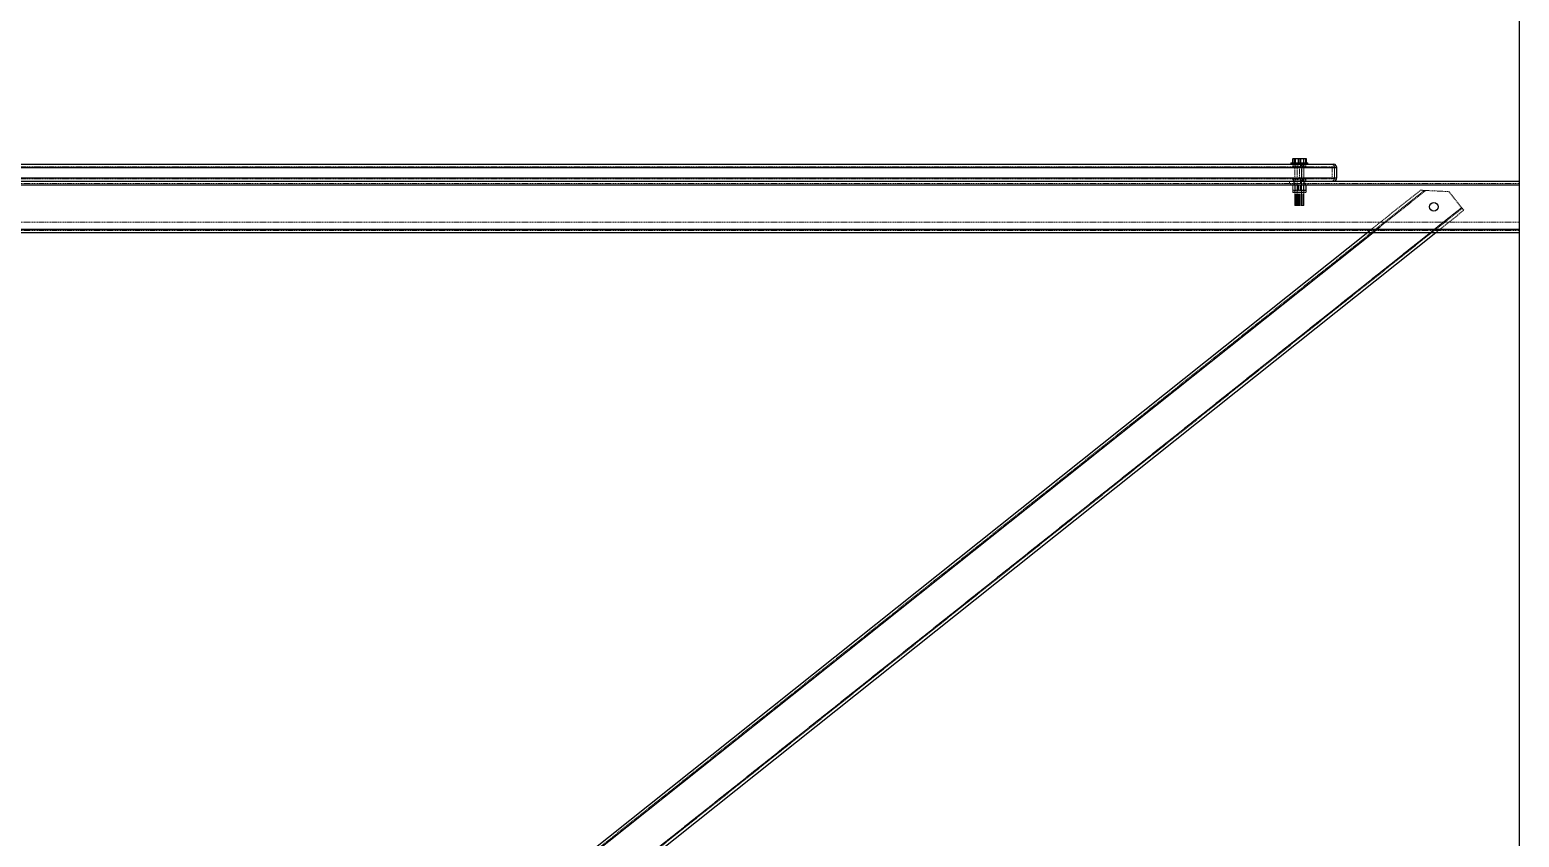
# Model space of a CAD drawing. Header units: millimetres. Extents: x -116399 to 112199, y -90759 to -31335.
# Drawn here: x -12246 to -10503, y -77466 to -76520 of the extents above; entities that cross this region are included whole.
import ezdxf

# ---------------------------------------------------------------- set-up
doc = ezdxf.new("R2010")
doc.units = ezdxf.units.MM
doc.linetypes.add('HIDDEN', pattern=[1.905, 1.27, -0.635])

msp = doc.modelspace()

# ---------------------------------------------------------------- linework, layer by layer
for p, q in [((-10502.965, -75558.472), (-10502.965, -81211.082)), ((-10502.965, -76697.795), (-10502.965, -76757.795)), ((-10502.965, -76697.795), (-10502.965, -76757.795))]:
    msp.add_line(p, q)
at = {"color": 7, "linetype": 'Continuous', "lineweight": 25}
for p, q in [((-10768.127, -76670.895), (-10768.13, -76671.395)), ((-10767.944, -76671.395), (-10768.13, -76671.395)), ((-10768.13, -76676.195), (-10768.13, -76671.395)), ((-10768.127, -76670.895), (-10765.459, -76670.895)), ((-10767.944, -76671.395), (-10765.459, -76670.895)), ((-10767.944, -76671.395), (-10767.944, -76676.195)), ((-10765.488, -76670.895), (-10765.491, -76671.395)), ((-10765.304, -76671.395), (-10765.491, -76671.395)), ((-10765.491, -76676.195), (-10765.491, -76671.395)), ((-10765.488, -76670.895), (-10762.819, -76670.895)), ((-10765.304, -76671.395), (-10762.819, -76670.895)), ((-10765.304, -76671.395), (-10765.304, -76676.195)), ((-10762.819, -76670.895), (-10761.667, -76670.895)), ((-10761.667, -76670.895), (-10759.182, -76671.395)), ((-10761.667, -76670.895), (-10756.32, -76670.895)), ((-10758.808, -76671.395), (-10759.182, -76671.395)), ((-10759.182, -76676.195), (-10759.182, -76671.395)), ((-10758.808, -76671.395), (-10756.32, -76670.895)), ((-10758.808, -76671.395), (-10758.808, -76676.195)), ((-10756.32, -76670.895), (-10755.166, -76670.895)), ((-10755.166, -76670.895), (-10752.678, -76671.395)), ((-10755.166, -76670.895), (-10752.488, -76670.895)), ((-10752.678, -76676.195), (-10752.678, -76671.395)), ((-10752.491, -76671.395), (-10752.678, -76671.395)), ((-10752.491, -76671.395), (-10752.488, -76670.895)), ((-10752.491, -76671.395), (-10752.491, -76676.195)), ((-10752.488, -76670.895), (-10752.486, -76670.895)), ((-10752.486, -76670.895), (-10752.483, -76671.395)), ((-10752.483, -76676.195), (-10752.483, -76671.395)), ((-12571.377, -76677.795), (-10719.873, -76677.795)), ((-12568.115, -76681.795), (-10716.61, -76681.795)), ((-10770.127, -76676.195), (-10770.127, -76677.795)), ((-10770.127, -76676.195), (-10767.487, -76676.195)), ((-10767.487, -76676.195), (-10767.487, -76677.795)), ((-10767.487, -76676.195), (-10750.487, -76676.195)), ((-10750.487, -76677.795), (-10750.487, -76676.195)), ((-10716.61, -76693.795), (-10716.61, -76681.795)), ((-12717.965, -76701.795), (-10502.965, -76701.795)), ((-12568.115, -76693.795), (-10716.61, -76693.795)), ((-12560.662, -76697.795), (-10502.965, -76697.795)), ((-12717.965, -76753.795), (-10502.965, -76753.795)), ((-12717.965, -76757.795), (-10502.965, -76757.795)), ((-12223.067, -77987.355), (-10678.3, -76755.88)), ((-12201.319, -78033.961), (-10600.58, -76757.866)), ((-12189.62, -77965.807), (-10672.083, -76756.039)), ((-12172.254, -78005.676), (-10606.798, -76757.707))]:
    msp.add_line(p, q, dxfattribs=at)
at = {"color": 7, "linetype": 'HIDDEN', "lineweight": 18}
for p, q in [((-10768.123, -76671.395), (-10768.126, -76670.895)), ((-10768.123, -76671.395), (-10768.123, -76676.195)), ((-10765.447, -76670.895), (-10767.936, -76671.395)), ((-10767.936, -76676.195), (-10767.936, -76671.395)), ((-10765.483, -76671.395), (-10765.486, -76670.895)), ((-10765.483, -76671.395), (-10765.483, -76676.195)), ((-10762.808, -76670.895), (-10765.296, -76671.395)), ((-10765.296, -76676.195), (-10765.296, -76671.395)), ((-10764.307, -76670.895), (-10761.821, -76671.395)), ((-10761.806, -76671.395), (-10764.294, -76670.895)), ((-10761.448, -76671.395), (-10761.821, -76671.395)), ((-10761.821, -76676.195), (-10761.821, -76671.395)), ((-10761.806, -76671.395), (-10761.806, -76676.195)), ((-10759.166, -76671.395), (-10761.655, -76670.895)), ((-10761.448, -76671.395), (-10758.959, -76670.895)), ((-10761.448, -76671.395), (-10761.448, -76676.195)), ((-10758.947, -76670.895), (-10761.432, -76671.395)), ((-10761.432, -76676.195), (-10761.432, -76671.395)), ((-10759.166, -76671.395), (-10759.166, -76676.195)), ((-10756.307, -76670.895), (-10758.792, -76671.395)), ((-10758.792, -76676.195), (-10758.792, -76671.395)), ((-10757.806, -76670.895), (-10755.318, -76671.395)), ((-10755.31, -76671.395), (-10757.795, -76670.895)), ((-10755.318, -76676.195), (-10755.318, -76671.395)), ((-10755.13, -76671.395), (-10755.318, -76671.395)), ((-10755.31, -76671.395), (-10755.31, -76676.195)), ((-10752.67, -76671.395), (-10755.155, -76670.895)), ((-10755.13, -76671.395), (-10755.127, -76670.895)), ((-10755.13, -76671.395), (-10755.13, -76676.195)), ((-10755.126, -76670.895), (-10755.123, -76671.395)), ((-10755.123, -76676.195), (-10755.123, -76671.395)), ((-10752.67, -76671.395), (-10752.67, -76676.195)), ((-12608.895, -76681.795), (-10757.391, -76681.795)), ((-12608.88, -76681.795), (-10760.078, -76681.795)), ((-12606.432, -76681.795), (-10757.629, -76681.795)), ((-12571.377, -76680.795), (-10719.873, -76680.795)), ((-12570.561, -76681.795), (-10719.057, -76681.795)), ((-12570.561, -76681.795), (-10754.944, -76681.795)), ((-12570.518, -76681.795), (-10721.716, -76681.795)), ((-12568.07, -76681.795), (-10719.267, -76681.795)), ((-10768.071, -76677.795), (-10768.071, -76680.795)), ((-10767.152, -76680.795), (-10767.152, -76677.795)), ((-10765.827, -76676.195), (-10765.827, -76677.795)), ((-10765.627, -76676.195), (-10765.627, -76712.995)), ((-10765.434, -76677.795), (-10765.434, -76680.795)), ((-10764.512, -76677.795), (-10764.512, -76680.795)), ((-10764.263, -76677.795), (-10764.263, -76680.795)), ((-10763.187, -76676.195), (-10763.187, -76677.795)), ((-10762.987, -76676.195), (-10762.987, -76712.995)), ((-10761.619, -76677.795), (-10761.619, -76680.795)), ((-10760.078, -76693.795), (-10760.078, -76681.795)), ((-10758.99, -76677.795), (-10758.99, -76680.795)), ((-10757.629, -76693.795), (-10757.629, -76681.795)), ((-10757.627, -76712.995), (-10757.627, -76676.195)), ((-10757.427, -76677.795), (-10757.427, -76676.195)), ((-10757.391, -76681.795), (-10757.391, -76693.795)), ((-10756.356, -76680.795), (-10756.356, -76677.795)), ((-10756.101, -76677.795), (-10756.101, -76680.795)), ((-10755.182, -76680.795), (-10755.182, -76677.795)), ((-10754.987, -76712.995), (-10754.987, -76676.195)), ((-10754.944, -76681.795), (-10754.944, -76693.795)), ((-10754.787, -76677.795), (-10754.787, -76676.195)), ((-10753.463, -76677.795), (-10753.463, -76680.795)), ((-10753.127, -76677.795), (-10753.127, -76676.195)), ((-10752.541, -76680.795), (-10752.541, -76677.795)), ((-10721.716, -76681.795), (-10721.716, -76693.795)), ((-10719.267, -76681.795), (-10719.267, -76693.795)), ((-10719.057, -76693.795), (-10719.057, -76681.795)), ((-12717.965, -76700.295), (-10502.965, -76700.295)), ((-12717.965, -76701.795), (-10502.965, -76701.795)), ((-12717.965, -76701.795), (-10502.965, -76701.795)), ((-12717.965, -76701.795), (-10502.965, -76701.795)), ((-12608.895, -76693.795), (-10757.391, -76693.795)), ((-12608.88, -76693.795), (-10760.078, -76693.795)), ((-12606.432, -76693.795), (-10757.629, -76693.795)), ((-12571.377, -76694.795), (-10719.873, -76694.795)), ((-12570.561, -76693.795), (-10719.057, -76693.795)), ((-12570.561, -76693.795), (-10754.944, -76693.795)), ((-12570.518, -76693.795), (-10721.716, -76693.795)), ((-12568.07, -76693.795), (-10719.267, -76693.795)), ((-12221.762, -77990.151), (-10614.013, -76708.468)), ((-12221.327, -77991.083), (-10612.501, -76708.541)), ((-12221.327, -77991.083), (-10612.501, -76708.541)), ((-12221.327, -77991.083), (-10612.501, -76708.541)), ((-10771.965, -76697.795), (-10771.965, -76700.295)), ((-10770.127, -76700.295), (-10770.127, -76701.895)), ((-10770.127, -76701.895), (-10767.487, -76701.895)), ((-10767.924, -76702.415), (-10768.13, -76702.415)), ((-10768.13, -76707.876), (-10768.13, -76702.415)), ((-10767.924, -76707.876), (-10768.13, -76707.876)), ((-10768.116, -76701.895), (-10768.127, -76701.902)), ((-10768.127, -76708.389), (-10768.116, -76708.395)), ((-10768.123, -76702.415), (-10767.916, -76702.415)), ((-10768.123, -76702.415), (-10768.123, -76707.876)), ((-10765.476, -76708.395), (-10768.116, -76708.395)), ((-10768.116, -76708.395), (-10768.116, -76710.395)), ((-10755.138, -76710.395), (-10768.116, -76710.395)), ((-10768.071, -76694.795), (-10768.071, -76697.795)), ((-10767.924, -76702.415), (-10767.924, -76707.876)), ((-10767.916, -76707.876), (-10767.916, -76702.415)), ((-10764.976, -76710.895), (-10767.616, -76710.895)), ((-10767.487, -76700.295), (-10767.487, -76701.895)), ((-10767.487, -76701.895), (-10750.487, -76701.895)), ((-10767.152, -76697.795), (-10767.152, -76694.795)), ((-10766.965, -76697.795), (-10766.965, -76700.295)), ((-10766.965, -76697.795), (-10766.965, -76700.295)), ((-10765.827, -76700.295), (-10765.827, -76701.895)), ((-10765.627, -76710.795), (-10765.727, -76710.895)), ((-10765.627, -76701.895), (-10765.627, -76710.795)), ((-10762.987, -76710.795), (-10765.627, -76710.795)), ((-10765.285, -76702.415), (-10765.491, -76702.415)), ((-10765.491, -76707.876), (-10765.491, -76702.415)), ((-10765.285, -76707.876), (-10765.491, -76707.876)), ((-10765.476, -76701.895), (-10765.487, -76701.902)), ((-10765.487, -76708.389), (-10765.476, -76708.395)), ((-10765.483, -76702.415), (-10765.276, -76702.415)), ((-10765.483, -76702.415), (-10765.483, -76707.876)), ((-10752.498, -76708.395), (-10765.476, -76708.395)), ((-10765.476, -76708.395), (-10765.476, -76710.395)), ((-10752.498, -76710.395), (-10765.476, -76710.395)), ((-10765.434, -76694.795), (-10765.434, -76697.795)), ((-10765.285, -76702.415), (-10765.285, -76707.876)), ((-10765.276, -76707.876), (-10765.276, -76702.415)), ((-10752.998, -76710.895), (-10764.976, -76710.895)), ((-10764.512, -76694.795), (-10764.512, -76697.795)), ((-10764.263, -76694.795), (-10764.263, -76697.795)), ((-10763.187, -76700.295), (-10763.187, -76701.895)), ((-10762.987, -76710.795), (-10763.087, -76710.895)), ((-10762.987, -76701.895), (-10762.987, -76710.795)), ((-10754.987, -76710.795), (-10762.987, -76710.795)), ((-10761.428, -76702.415), (-10761.841, -76702.415)), ((-10761.841, -76707.876), (-10761.841, -76702.415)), ((-10761.428, -76707.876), (-10761.841, -76707.876)), ((-10761.826, -76702.415), (-10761.826, -76707.876)), ((-10761.619, -76694.795), (-10761.619, -76697.795)), ((-10761.428, -76702.415), (-10761.428, -76707.876)), ((-10761.412, -76707.876), (-10761.412, -76702.415)), ((-10758.788, -76702.415), (-10759.202, -76702.415)), ((-10759.202, -76707.876), (-10759.202, -76702.415)), ((-10758.788, -76707.876), (-10759.202, -76707.876)), ((-10759.186, -76702.415), (-10759.186, -76707.876)), ((-10758.99, -76694.795), (-10758.99, -76697.795)), ((-10758.965, -76700.295), (-10758.965, -76697.795)), ((-10758.965, -76697.795), (-10758.965, -76700.295)), ((-10758.788, -76702.415), (-10758.788, -76707.876)), ((-10758.773, -76707.876), (-10758.773, -76702.415)), ((-10757.627, -76710.795), (-10757.627, -76701.895)), ((-10757.527, -76710.895), (-10757.627, -76710.795)), ((-10757.427, -76701.895), (-10757.427, -76700.295)), ((-10756.356, -76697.795), (-10756.356, -76694.795)), ((-10756.101, -76694.795), (-10756.101, -76697.795)), ((-10755.13, -76702.415), (-10755.337, -76702.415)), ((-10755.337, -76707.876), (-10755.337, -76702.415)), ((-10755.13, -76707.876), (-10755.337, -76707.876)), ((-10755.329, -76702.415), (-10755.123, -76702.415)), ((-10755.329, -76702.415), (-10755.329, -76707.876)), ((-10755.182, -76697.795), (-10755.182, -76694.795)), ((-10755.127, -76701.902), (-10755.138, -76701.895)), ((-10755.138, -76708.395), (-10755.127, -76708.389)), ((-10755.138, -76710.395), (-10755.138, -76708.395)), ((-10755.13, -76702.415), (-10755.13, -76707.876)), ((-10755.123, -76707.876), (-10755.124, -76708.029)), ((-10755.123, -76707.876), (-10755.123, -76702.415)), ((-10754.987, -76710.795), (-10754.987, -76701.895)), ((-10754.887, -76710.895), (-10754.987, -76710.795)), ((-10754.787, -76701.895), (-10754.787, -76700.295)), ((-10753.965, -76700.295), (-10753.965, -76697.795)), ((-10753.463, -76694.795), (-10753.463, -76697.795)), ((-10753.127, -76701.895), (-10753.127, -76700.295)), ((-10752.491, -76702.415), (-10752.698, -76702.415)), ((-10752.698, -76707.876), (-10752.698, -76702.415)), ((-10752.491, -76707.876), (-10752.698, -76707.876)), ((-10752.69, -76702.415), (-10752.483, -76702.415)), ((-10752.69, -76702.415), (-10752.69, -76707.876)), ((-10752.541, -76697.795), (-10752.541, -76694.795)), ((-10752.487, -76701.902), (-10752.498, -76701.895)), ((-10752.498, -76708.395), (-10752.487, -76708.389)), ((-10752.498, -76710.395), (-10752.498, -76708.395)), ((-10752.491, -76702.415), (-10752.491, -76707.876)), ((-10752.483, -76707.876), (-10752.485, -76708.028)), ((-10752.483, -76707.876), (-10752.483, -76702.415)), ((-10750.487, -76701.895), (-10750.487, -76700.295)), ((-10678.3, -76755.88), (-10618.549, -76708.247)), ((-10672.083, -76756.039), (-10612.501, -76708.541)), ((-10612.501, -76708.541), (-10618.549, -76708.247)), ((-10612.501, -76708.541), (-10585.286, -76709.866)), ((-10570.326, -76728.632), (-10585.286, -76709.866)), ((-10762.987, -76712.995), (-10765.627, -76712.995)), ((-10762.987, -76713.195), (-10765.627, -76713.195)), ((-10765.627, -76713.195), (-10765.627, -76713.995)), ((-10762.987, -76713.995), (-10765.627, -76713.995)), ((-10762.987, -76714.195), (-10765.627, -76714.195)), ((-10765.627, -76714.195), (-10765.627, -76714.995)), ((-10762.987, -76714.995), (-10765.627, -76714.995)), ((-10762.987, -76715.195), (-10765.627, -76715.195)), ((-10765.627, -76715.195), (-10765.627, -76715.995)), ((-10762.987, -76715.995), (-10765.627, -76715.995)), ((-10762.987, -76716.195), (-10765.627, -76716.195)), ((-10765.627, -76716.195), (-10765.627, -76716.995)), ((-10762.987, -76716.995), (-10765.627, -76716.995)), ((-10762.987, -76717.195), (-10765.627, -76717.195)), ((-10765.627, -76717.195), (-10765.627, -76717.995)), ((-10762.987, -76717.995), (-10765.627, -76717.995)), ((-10762.987, -76718.195), (-10765.627, -76718.195)), ((-10765.627, -76718.195), (-10765.627, -76718.995)), ((-10762.987, -76718.995), (-10765.627, -76718.995)), ((-10762.987, -76719.195), (-10765.627, -76719.195)), ((-10765.627, -76719.195), (-10765.627, -76719.995)), ((-10762.987, -76719.995), (-10765.627, -76719.995)), ((-10762.987, -76720.195), (-10765.627, -76720.195)), ((-10765.627, -76720.195), (-10765.627, -76720.995)), ((-10762.987, -76720.995), (-10765.627, -76720.995)), ((-10762.987, -76721.195), (-10765.627, -76721.195)), ((-10765.627, -76721.195), (-10765.627, -76721.995)), ((-10762.987, -76721.995), (-10765.627, -76721.995)), ((-10762.987, -76722.195), (-10765.627, -76722.195)), ((-10765.627, -76722.195), (-10765.627, -76722.995)), ((-10762.987, -76722.995), (-10765.627, -76722.995)), ((-10762.987, -76723.195), (-10765.627, -76723.195)), ((-10765.627, -76723.195), (-10765.627, -76723.995)), ((-10762.987, -76723.995), (-10765.627, -76723.995)), ((-10762.987, -76724.195), (-10765.627, -76724.195)), ((-10765.627, -76724.195), (-10765.627, -76724.995)), ((-10762.987, -76724.995), (-10765.627, -76724.995)), ((-10762.987, -76725.195), (-10765.627, -76725.195)), ((-10765.627, -76725.195), (-10765.627, -76725.995)), ((-10762.987, -76725.995), (-10765.627, -76725.995)), ((-10765.427, -76712.995), (-10765.427, -76713.195)), ((-10765.427, -76713.995), (-10765.427, -76714.195)), ((-10765.427, -76714.995), (-10765.427, -76715.195)), ((-10765.427, -76715.995), (-10765.427, -76716.195)), ((-10765.427, -76716.995), (-10765.427, -76717.195)), ((-10765.427, -76717.995), (-10765.427, -76718.195)), ((-10765.427, -76718.995), (-10765.427, -76719.195)), ((-10765.427, -76719.995), (-10765.427, -76720.195)), ((-10765.427, -76720.995), (-10765.427, -76721.195)), ((-10765.427, -76721.995), (-10765.427, -76722.195)), ((-10765.427, -76722.995), (-10765.427, -76723.195)), ((-10765.427, -76723.995), (-10765.427, -76724.195)), ((-10765.427, -76724.995), (-10765.427, -76725.195)), ((-10765.427, -76725.995), (-10765.427, -76726.195)), ((-10762.787, -76726.195), (-10765.427, -76726.195)), ((-10754.987, -76712.995), (-10762.987, -76712.995)), ((-10754.987, -76713.195), (-10762.987, -76713.195)), ((-10762.987, -76713.195), (-10762.987, -76713.995)), ((-10754.987, -76713.995), (-10762.987, -76713.995)), ((-10754.987, -76714.195), (-10762.987, -76714.195)), ((-10762.987, -76714.195), (-10762.987, -76714.995)), ((-10754.987, -76714.995), (-10762.987, -76714.995)), ((-10754.987, -76715.195), (-10762.987, -76715.195)), ((-10762.987, -76715.195), (-10762.987, -76715.995)), ((-10754.987, -76715.995), (-10762.987, -76715.995)), ((-10754.987, -76716.195), (-10762.987, -76716.195)), ((-10762.987, -76716.195), (-10762.987, -76716.995)), ((-10754.987, -76716.995), (-10762.987, -76716.995)), ((-10754.987, -76717.195), (-10762.987, -76717.195)), ((-10762.987, -76717.195), (-10762.987, -76717.995)), ((-10754.987, -76717.995), (-10762.987, -76717.995)), ((-10754.987, -76718.195), (-10762.987, -76718.195)), ((-10762.987, -76718.195), (-10762.987, -76718.995)), ((-10754.987, -76718.995), (-10762.987, -76718.995)), ((-10754.987, -76719.195), (-10762.987, -76719.195)), ((-10762.987, -76719.195), (-10762.987, -76719.995)), ((-10754.987, -76719.995), (-10762.987, -76719.995)), ((-10754.987, -76720.195), (-10762.987, -76720.195)), ((-10762.987, -76720.195), (-10762.987, -76720.995)), ((-10754.987, -76720.995), (-10762.987, -76720.995)), ((-10754.987, -76721.195), (-10762.987, -76721.195)), ((-10762.987, -76721.195), (-10762.987, -76721.995)), ((-10754.987, -76721.995), (-10762.987, -76721.995)), ((-10754.987, -76722.195), (-10762.987, -76722.195)), ((-10762.987, -76722.195), (-10762.987, -76722.995)), ((-10754.987, -76722.995), (-10762.987, -76722.995)), ((-10754.987, -76723.195), (-10762.987, -76723.195)), ((-10762.987, -76723.195), (-10762.987, -76723.995)), ((-10754.987, -76723.995), (-10762.987, -76723.995)), ((-10754.987, -76724.195), (-10762.987, -76724.195)), ((-10762.987, -76724.195), (-10762.987, -76724.995)), ((-10754.987, -76724.995), (-10762.987, -76724.995)), ((-10754.987, -76725.195), (-10762.987, -76725.195)), ((-10762.987, -76725.195), (-10762.987, -76725.995)), ((-10754.987, -76725.995), (-10762.987, -76725.995)), ((-10762.787, -76712.995), (-10762.787, -76713.195)), ((-10762.787, -76713.995), (-10762.787, -76714.195)), ((-10762.787, -76714.995), (-10762.787, -76715.195)), ((-10762.787, -76715.995), (-10762.787, -76716.195)), ((-10762.787, -76716.995), (-10762.787, -76717.195)), ((-10762.787, -76717.995), (-10762.787, -76718.195)), ((-10762.787, -76718.995), (-10762.787, -76719.195)), ((-10762.787, -76719.995), (-10762.787, -76720.195)), ((-10762.787, -76720.995), (-10762.787, -76721.195)), ((-10762.787, -76721.995), (-10762.787, -76722.195)), ((-10762.787, -76722.995), (-10762.787, -76723.195)), ((-10762.787, -76723.995), (-10762.787, -76724.195)), ((-10762.787, -76724.995), (-10762.787, -76725.195)), ((-10762.787, -76725.995), (-10762.787, -76726.195)), ((-10755.187, -76726.195), (-10762.787, -76726.195)), ((-10757.827, -76713.195), (-10757.827, -76712.995)), ((-10757.827, -76714.195), (-10757.827, -76713.995)), ((-10757.827, -76715.195), (-10757.827, -76714.995)), ((-10757.827, -76716.195), (-10757.827, -76715.995)), ((-10757.827, -76717.195), (-10757.827, -76716.995)), ((-10757.827, -76718.195), (-10757.827, -76717.995)), ((-10757.827, -76719.195), (-10757.827, -76718.995)), ((-10757.827, -76720.195), (-10757.827, -76719.995)), ((-10757.827, -76721.195), (-10757.827, -76720.995)), ((-10757.827, -76722.195), (-10757.827, -76721.995)), ((-10757.827, -76723.195), (-10757.827, -76722.995)), ((-10757.827, -76724.195), (-10757.827, -76723.995)), ((-10757.827, -76725.195), (-10757.827, -76724.995)), ((-10757.827, -76726.195), (-10757.827, -76725.995)), ((-10757.627, -76713.995), (-10757.627, -76713.195)), ((-10757.627, -76714.995), (-10757.627, -76714.195)), ((-10757.627, -76715.995), (-10757.627, -76715.195)), ((-10757.627, -76716.995), (-10757.627, -76716.195)), ((-10757.627, -76717.995), (-10757.627, -76717.195)), ((-10757.627, -76718.995), (-10757.627, -76718.195)), ((-10757.627, -76719.995), (-10757.627, -76719.195)), ((-10757.627, -76720.995), (-10757.627, -76720.195)), ((-10757.627, -76721.995), (-10757.627, -76721.195)), ((-10757.627, -76722.995), (-10757.627, -76722.195)), ((-10757.627, -76723.995), (-10757.627, -76723.195)), ((-10757.627, -76724.995), (-10757.627, -76724.195)), ((-10757.627, -76725.995), (-10757.627, -76725.195)), ((-10755.187, -76713.195), (-10755.187, -76712.995)), ((-10755.187, -76714.195), (-10755.187, -76713.995)), ((-10755.187, -76715.195), (-10755.187, -76714.995)), ((-10755.187, -76716.195), (-10755.187, -76715.995)), ((-10755.187, -76717.195), (-10755.187, -76716.995)), ((-10755.187, -76718.195), (-10755.187, -76717.995)), ((-10755.187, -76719.195), (-10755.187, -76718.995)), ((-10755.187, -76720.195), (-10755.187, -76719.995)), ((-10755.187, -76721.195), (-10755.187, -76720.995)), ((-10755.187, -76722.195), (-10755.187, -76721.995)), ((-10755.187, -76723.195), (-10755.187, -76722.995)), ((-10755.187, -76724.195), (-10755.187, -76723.995)), ((-10755.187, -76725.195), (-10755.187, -76724.995)), ((-10755.187, -76726.195), (-10755.187, -76725.995)), ((-10754.987, -76713.995), (-10754.987, -76713.195)), ((-10754.987, -76714.995), (-10754.987, -76714.195)), ((-10754.987, -76715.995), (-10754.987, -76715.195)), ((-10754.987, -76716.995), (-10754.987, -76716.195)), ((-10754.987, -76717.995), (-10754.987, -76717.195)), ((-10754.987, -76718.995), (-10754.987, -76718.195)), ((-10754.987, -76719.995), (-10754.987, -76719.195)), ((-10754.987, -76720.995), (-10754.987, -76720.195)), ((-10754.987, -76721.995), (-10754.987, -76721.195)), ((-10754.987, -76722.995), (-10754.987, -76722.195)), ((-10754.987, -76723.995), (-10754.987, -76723.195)), ((-10754.987, -76724.995), (-10754.987, -76724.195)), ((-10754.987, -76725.995), (-10754.987, -76725.195)), ((-12717.965, -76745.795), (-10502.965, -76745.795)), ((-12203.058, -78030.232), (-10570.326, -76728.632)), ((-12203.058, -78030.232), (-10570.326, -76728.632)), ((-12203.058, -78030.232), (-10570.326, -76728.632)), ((-12202.624, -78031.164), (-10569.703, -76729.414)), ((-10606.798, -76757.707), (-10570.326, -76728.632)), ((-10600.58, -76757.866), (-10567.833, -76731.76)), ((-10567.833, -76731.76), (-10570.326, -76728.632)), ((-12717.965, -76753.795), (-10502.965, -76753.795)), ((-12717.965, -76753.795), (-10502.965, -76753.795)), ((-12717.965, -76753.795), (-10502.965, -76753.795)), ((-12717.965, -76753.795), (-10502.965, -76753.795)), ((-12717.965, -76753.795), (-10502.965, -76753.795)), ((-12717.965, -76753.795), (-10502.965, -76753.795)), ((-12717.965, -76753.795), (-10502.965, -76753.795)), ((-12717.965, -76755.295), (-10502.965, -76755.295))]:
    msp.add_line(p, q, dxfattribs=at)
at = {"color": 7, "linetype": 'HIDDEN', "lineweight": 18, "flags": 128}
for points in [[(-10768.123, -76702.415), (-10768.127, -76701.902), (-10768.13, -76702.415)], [(-10768.13, -76707.876), (-10768.127, -76708.389), (-10768.123, -76707.876)], [(-10765.483, -76702.415), (-10765.487, -76701.902), (-10765.491, -76702.415)], [(-10765.491, -76707.876), (-10765.487, -76708.389), (-10765.483, -76707.876)], [(-10755.13, -76702.415), (-10755.127, -76701.902), (-10755.123, -76702.415)], [(-10755.127, -76708.378), (-10755.127, -76708.389), (-10755.13, -76707.876)], [(-10752.491, -76702.415), (-10752.487, -76701.902), (-10752.483, -76702.415)], [(-10752.487, -76708.378), (-10752.487, -76708.389), (-10752.491, -76707.876)]]:
    msp.add_lwpolyline(points, dxfattribs=at)
at = {"color": 7, "linetype": 'Continuous', "lineweight": 25}
msp.add_circle((-10602.965, -76727.795), 5, dxfattribs=at)
at = {"color": 7, "linetype": 'HIDDEN', "lineweight": 18}
for centre, radius, start, end in [((-10756.404, -76681.462), 3.689, 96.364906, 185.191542), ((-10756.71, -76681.712), 0.922, 96.364906, 185.191542), ((-10753.718, -76681.461), 3.688, 96.3897, 185.207906), ((-10754.026, -76681.712), 0.922, 96.3897, 185.207906), ((-10722.941, -76681.462), 3.689, 354.808458, 83.635094), ((-10722.634, -76681.712), 0.922, 354.808458, 83.635094), ((-10719.975, -76681.712), 0.922, 354.792094, 83.6103), ((-10767.616, -76710.395), 0.5, 180, 270), ((-10764.883, -76711.264), 9.357, 71.031674, 108.968326), ((-10764.883, -76699.027), 9.357, 251.031674, 288.968326), ((-10764.871, -76711.286), 9.379, 71.053989, 108.946011), ((-10764.976, -76710.395), 0.5, 180, 270), ((-10762.243, -76711.264), 9.357, 71.031513, 108.968487), ((-10762.243, -76699.027), 9.357, 251.031513, 288.968487), ((-10762.231, -76711.286), 9.379, 71.054149, 108.945851), ((-10758.383, -76711.286), 9.379, 71.053989, 108.946011), ((-10758.383, -76699.005), 9.379, 251.053989, 288.946011), ((-10758.371, -76711.264), 9.357, 71.031674, 108.968326), ((-10756.404, -76694.129), 3.689, 174.808458, 263.635094), ((-10755.743, -76711.286), 9.379, 71.054149, 108.945851), ((-10755.743, -76699.005), 9.379, 251.054149, 288.945851), ((-10755.731, -76711.264), 9.357, 71.031513, 108.968487), ((-10756.71, -76693.879), 0.922, 174.808458, 263.635094), ((-10753.718, -76694.13), 3.688, 174.792094, 263.6103), ((-10755.638, -76710.395), 0.5, 270, 0), ((-10754.026, -76693.879), 0.922, 174.792094, 263.6103), ((-10752.998, -76710.395), 0.5, 270, 0), ((-10722.941, -76694.129), 3.689, 276.364906, 5.191542), ((-10722.634, -76693.879), 0.922, 276.364906, 5.191542), ((-10719.975, -76693.879), 0.922, 276.3897, 5.207906)]:
    msp.add_arc(centre, radius, start, end, dxfattribs=at)
at = {"color": 7, "linetype": 'Continuous', "lineweight": 25}
for centre, start, end in [((-10720.283, -76681.461), 354.792094, 83.6103), ((-10720.283, -76694.13), 276.3897, 5.207906)]:
    msp.add_arc(centre, 3.688, start, end, dxfattribs=at)

doc.saveas('drawing.dxf')
